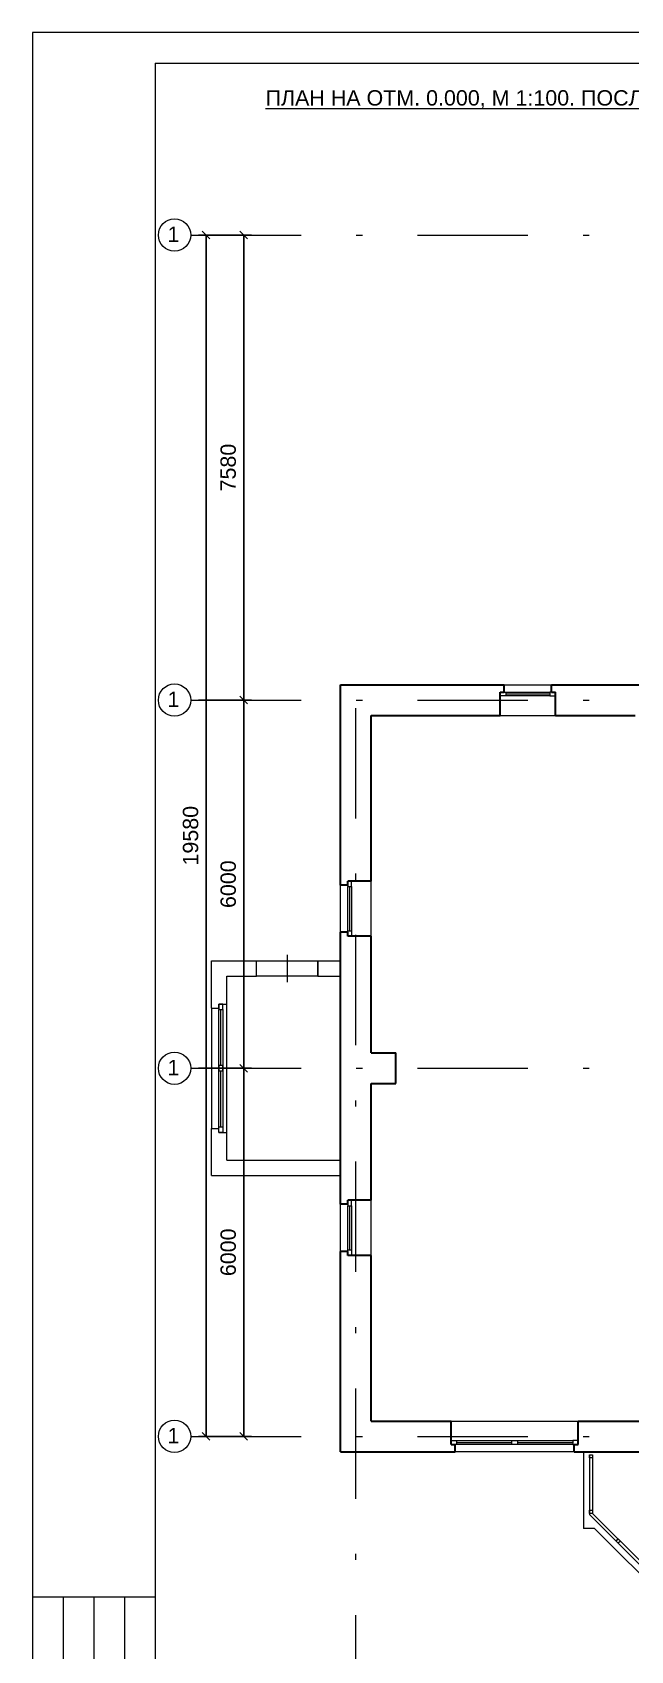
# Model space of a CAD drawing. Header units: metres. Extents: x -1525 to -1043, y -1331 to -1144.
# Drawn here: x -1177.03 to -1167.29, y -1217.47 to -1191.1 of the extents above; entities that cross this region are included whole.
import ezdxf
from ezdxf.enums import TextEntityAlignment as Align

# ---------------------------------------------------------------- set-up
doc = ezdxf.new("R2010")
doc.units = ezdxf.units.M
doc.header["$MEASUREMENT"] = 0
doc.linetypes.add('DGN Style 4', pattern=[3.597503, 1.797628, -0.898814, 0.002247, -0.898814])
doc.styles.get("Standard").update_dxf_attribs({"font": 'txt.shx', "width": 0.8, "height": 0.0025})
doc.styles.add('Style-Arial', font='arial.ttf')
doc.dimstyles.get("Standard").update_dxf_attribs({"dimtxt": 0.0025, "dimasz": 0.18, "dimexe": 0.18, "dimexo": 0.0625, "dimgap": 0.09, "dimtad": 0, "dimtih": 1, "dimtoh": 1, "dimdec": 4, "dimzin": 0, "dimdsep": 46, "dimtxsty": 'Standard', "dimcen": 0.09, "dimadec": 0, "dimazin": 0, "dimtfac": 1, "dimtdec": 4, "dimtofl": 0, "dimtmove": 0, "dimatfit": 3, "dimfxl": 1, "dimtolj": 1, "dimtzin": 0, "dimarcsym": 0})

# ---------------------------------------------------------------- blocks, each defined once
blk = doc.blocks.new('*U5')
at = {"color": 7, "linetype": 'Continuous', "lineweight": 13}
for p, q in [((-12.487, 20.002), (14.013, 20.002)), ((-12.487, 20.002), (-12.487, -19.998)), ((-14.487, -4.998), (-12.487, -4.998)), ((-14.487, -4.998), (-14.487, -11.498)), ((-13.987, -4.998), (-13.987, -11.498)), ((-13.487, -4.998), (-13.487, -11.498)), ((-12.987, -4.998), (-12.987, -11.498))]:
    blk.add_line(p, q, dxfattribs=at)
at = {"color": 7, "linetype": 'Continuous', "lineweight": 0, "flags": 128}
blk.add_lwpolyline([(14.513, 20.502), (-14.487, 20.502), (-14.487, -20.498), (14.513, -20.498), (14.513, 20.502)], close=True, dxfattribs=at)
blk = doc.blocks.new('_Oblique')
at = {"color": 0, "linetype": 'ByBlock', "lineweight": -2}
blk.add_line((0.5, 0.5), (-0.5, -0.5), dxfattribs=at)
blk = doc.blocks.new('*D25')
at = {"color": 0, "linetype": 'Continuous', "lineweight": -2, "transparency": 16777216}
for p, q in [((-1174.324, -1194.403), (-1174.073, -1194.403)), ((-1174.198, -1213.983), (-1174.198, -1194.403)), ((-1174.324, -1213.983), (-1174.073, -1213.983))]:
    blk.add_line(p, q, dxfattribs=at)
at = {"layer": 'Defpoints', "color": 0, "linetype": 'Continuous', "lineweight": 13, "transparency": 16777216}
for p in [(-1174.449, -1194.403), (-1174.198, -1194.403), (-1174.449, -1213.983)]:
    blk.add_point(p, dxfattribs=at)
at = {"color": 0, "linetype": 'Continuous', "lineweight": -2, "transparency": 16777216, "xscale": 0.125, "yscale": 0.125, "zscale": 0.125}
for p, rotation in [((-1174.198, -1194.403), 90), ((-1174.198, -1213.983), 270)]:
    blk.add_blockref('_Oblique', p, dxfattribs=dict(at, rotation=rotation))
at = {"color": 0, "linetype": 'Continuous', "lineweight": 0, "transparency": 16777216, "insert": (-1174.451, -1204.193), "char_height": 0.25, "attachment_point": 5, "rotation": 90, "style": 'Style-Arial'}
blk.add_mtext('\\A1;19580', dxfattribs=at)
blk = doc.blocks.new('*D26')
at = {"color": 0, "linetype": 'Continuous', "lineweight": -2, "transparency": 16777216}
for p, q in [((-1174.324, -1194.403), (-1173.46, -1194.403)), ((-1173.585, -1194.403), (-1173.585, -1201.983)), ((-1174.324, -1201.983), (-1173.46, -1201.983))]:
    blk.add_line(p, q, dxfattribs=at)
at = {"layer": 'Defpoints', "color": 0, "linetype": 'Continuous', "lineweight": 13, "transparency": 16777216}
for p in [(-1174.449, -1194.403), (-1174.449, -1201.983), (-1173.585, -1201.983)]:
    blk.add_point(p, dxfattribs=at)
at = {"color": 0, "linetype": 'Continuous', "lineweight": -2, "transparency": 16777216, "xscale": 0.125, "yscale": 0.125, "zscale": 0.125}
for p, rotation in [((-1173.585, -1194.403), 90), ((-1173.585, -1201.983), 270)]:
    blk.add_blockref('_Oblique', p, dxfattribs=dict(at, rotation=rotation))
at = {"color": 0, "linetype": 'Continuous', "lineweight": 0, "transparency": 16777216, "insert": (-1173.838, -1198.193), "char_height": 0.25, "attachment_point": 5, "rotation": 90, "style": 'Style-Arial'}
blk.add_mtext('\\A1;7580', dxfattribs=at)
blk = doc.blocks.new('*D21')
at = {"color": 0, "linetype": 'Continuous', "lineweight": -2, "transparency": 16777216}
for p, q in [((-1174.324, -1201.983), (-1173.46, -1201.983)), ((-1173.585, -1201.983), (-1173.585, -1207.983)), ((-1174.324, -1207.983), (-1173.46, -1207.983))]:
    blk.add_line(p, q, dxfattribs=at)
at = {"layer": 'Defpoints', "color": 0, "linetype": 'Continuous', "lineweight": 13, "transparency": 16777216}
for p in [(-1174.449, -1201.983), (-1174.449, -1207.983), (-1173.585, -1207.983)]:
    blk.add_point(p, dxfattribs=at)
at = {"color": 0, "linetype": 'Continuous', "lineweight": -2, "transparency": 16777216, "xscale": 0.125, "yscale": 0.125, "zscale": 0.125}
for p, rotation in [((-1173.585, -1201.983), 90), ((-1173.585, -1207.983), 270)]:
    blk.add_blockref('_Oblique', p, dxfattribs=dict(at, rotation=rotation))
at = {"color": 0, "linetype": 'Continuous', "lineweight": 0, "transparency": 16777216, "insert": (-1173.838, -1204.983), "char_height": 0.25, "attachment_point": 5, "rotation": 90, "style": 'Style-Arial'}
blk.add_mtext('\\A1;6000', dxfattribs=at)
blk = doc.blocks.new('*D22')
at = {"color": 0, "linetype": 'Continuous', "lineweight": -2, "transparency": 16777216}
for p, q in [((-1174.324, -1207.983), (-1173.46, -1207.983)), ((-1173.585, -1207.983), (-1173.585, -1213.983)), ((-1174.324, -1213.983), (-1173.46, -1213.983))]:
    blk.add_line(p, q, dxfattribs=at)
at = {"layer": 'Defpoints', "color": 0, "linetype": 'Continuous', "lineweight": 13, "transparency": 16777216}
for p in [(-1174.449, -1207.983), (-1174.449, -1213.983), (-1173.585, -1213.983)]:
    blk.add_point(p, dxfattribs=at)
at = {"color": 0, "linetype": 'Continuous', "lineweight": -2, "transparency": 16777216, "xscale": 0.125, "yscale": 0.125, "zscale": 0.125}
for p, rotation in [((-1173.585, -1207.983), 90), ((-1173.585, -1213.983), 270)]:
    blk.add_blockref('_Oblique', p, dxfattribs=dict(at, rotation=rotation))
at = {"color": 0, "linetype": 'Continuous', "lineweight": 0, "transparency": 16777216, "insert": (-1173.838, -1210.983), "char_height": 0.25, "attachment_point": 5, "rotation": 90, "style": 'Style-Arial'}
blk.add_mtext('\\A1;6000', dxfattribs=at)

msp = doc.modelspace()

# ---------------------------------------------------------------- linework, layer by layer
at = {"color": 1, "linetype": 'DGN Style 4', "lineweight": 0}
for p, q in [((-1174.44923732, -1194.40260369), (-1149.05882549, -1194.40260369)), ((-1174.44923732, -1201.98260369), (-1148.98040994, -1201.98260369)), ((-1171.75882549, -1218.69329174), (-1171.75882549, -1201.98260369)), ((-1174.44923732, -1207.98260369), (-1157.2052721, -1207.98260369)), ((-1174.44923732, -1213.98260369), (-1154.71999073, -1213.98260369))]:
    msp.add_line(p, q, dxfattribs=at)
at = {"lineweight": 30}
for p, q in [((-1172.00882549, -1201.73260369), (-1169.34382549, -1201.73260369)), ((-1172.00882549, -1204.99760369), (-1172.00882549, -1201.73260369)), ((-1168.57382549, -1201.73260369), (-1167.14382549, -1201.73260369)), ((-1171.50882549, -1202.23260369), (-1169.40882549, -1202.23260369)), ((-1171.50882549, -1204.93260369), (-1171.50882549, -1202.23260369)), ((-1168.50882549, -1202.23260369), (-1167.20882549, -1202.23260369)), ((-1172.00882549, -1210.19760369), (-1172.00882549, -1205.76760369)), ((-1171.50882549, -1207.73260369), (-1171.50882549, -1205.83260369)), ((-1171.50882549, -1210.13260369), (-1171.50882549, -1208.23260369)), ((-1172.00882549, -1214.23260369), (-1172.00882549, -1210.96760369)), ((-1171.50882549, -1213.73260369), (-1171.50882549, -1211.03260369)), ((-1171.50882549, -1213.73260369), (-1170.20882549, -1213.73260369)), ((-1168.13882549, -1213.73260369), (-1166.20882549, -1213.73260369)), ((-1172.00882549, -1214.23260369), (-1170.14382549, -1214.23260369)), ((-1168.20382549, -1214.23260369), (-1166.14382549, -1214.23260369))]:
    msp.add_line(p, q, dxfattribs=at)
at = {"color": 7, "linetype": 'Continuous', "lineweight": 30}
for p, q in [((-1169.40882549, -1202.23260369), (-1169.40882549, -1201.85260369)), ((-1169.40882549, -1201.85260369), (-1169.34382549, -1201.85260369)), ((-1169.34382549, -1201.85260369), (-1169.34382549, -1201.73260369)), ((-1168.57382549, -1201.85260369), (-1168.57382549, -1201.73260369)), ((-1168.57382549, -1201.85260369), (-1168.50882549, -1201.85260369)), ((-1168.50882549, -1202.23260369), (-1168.50882549, -1201.85260369)), ((-1171.88882549, -1204.99760369), (-1172.00882549, -1204.99760369)), ((-1171.50882549, -1204.93260369), (-1171.88882549, -1204.93260369)), ((-1171.88882549, -1204.99760369), (-1171.88882549, -1204.93260369)), ((-1171.88882549, -1205.76760369), (-1172.00882549, -1205.76760369)), ((-1171.88882549, -1205.83260369), (-1171.88882549, -1205.76760369)), ((-1171.50882549, -1205.83260369), (-1171.88882549, -1205.83260369)), ((-1171.50882549, -1207.73260369), (-1171.10882549, -1207.73260369)), ((-1171.10882549, -1208.23260369), (-1171.10882549, -1207.73260369)), ((-1171.50882549, -1208.23260369), (-1171.10882549, -1208.23260369)), ((-1171.88882549, -1210.19760369), (-1172.00882549, -1210.19760369)), ((-1171.50882549, -1210.13260369), (-1171.88882549, -1210.13260369)), ((-1171.88882549, -1210.19760369), (-1171.88882549, -1210.13260369)), ((-1171.88882549, -1210.96760369), (-1172.00882549, -1210.96760369)), ((-1171.88882549, -1211.03260369), (-1171.88882549, -1210.96760369)), ((-1171.50882549, -1211.03260369), (-1171.88882549, -1211.03260369)), ((-1170.20882549, -1214.11260369), (-1170.20882549, -1213.73260369)), ((-1168.13882549, -1214.11260369), (-1168.13882549, -1213.73260369)), ((-1170.20882549, -1214.11260369), (-1170.14382549, -1214.11260369)), ((-1170.14382549, -1214.23260369), (-1170.14382549, -1214.11260369)), ((-1168.20382549, -1214.11260369), (-1168.13882549, -1214.11260369)), ((-1168.20382549, -1214.23260369), (-1168.20382549, -1214.11260369))]:
    msp.add_line(p, q, dxfattribs=at)
at = {"color": 7, "linetype": 'Continuous', "lineweight": 0}
for p, q in [((-1169.34382549, -1201.73260369), (-1168.57382549, -1201.73260369)), ((-1169.31882549, -1201.85260369), (-1168.59882549, -1201.85260369)), ((-1169.31882549, -1201.88260369), (-1168.59882549, -1201.88260369)), ((-1168.59882549, -1201.91260369), (-1169.31882549, -1201.91260369)), ((-1169.40882549, -1202.23260369), (-1168.50882549, -1202.23260369)), ((-1172.00882549, -1205.76760369), (-1172.00882549, -1204.99760369)), ((-1171.88882549, -1205.74260369), (-1171.88882549, -1205.02260369)), ((-1171.85882549, -1205.74260369), (-1171.85882549, -1205.02260369)), ((-1171.82882549, -1205.02260369), (-1171.82882549, -1205.74260369)), ((-1171.50882549, -1205.83260369), (-1171.50882549, -1204.93260369)), ((-1172.87882549, -1206.13260369), (-1172.87882549, -1206.58260369)), ((-1174.10882549, -1207.00260369), (-1174.10882549, -1208.96260369)), ((-1173.98882549, -1208.93760369), (-1173.98882549, -1207.02760369)), ((-1173.95882549, -1207.93760369), (-1173.95882549, -1207.02760369)), ((-1173.92882549, -1207.02760369), (-1173.92882549, -1208.93760369)), ((-1173.85882549, -1209.02760369), (-1173.85882549, -1206.93760369)), ((-1173.95882549, -1208.93760369), (-1173.95882549, -1208.02760369)), ((-1172.00882549, -1210.96760369), (-1172.00882549, -1210.19760369)), ((-1171.88882549, -1210.94260369), (-1171.88882549, -1210.22260369)), ((-1171.85882549, -1210.94260369), (-1171.85882549, -1210.22260369)), ((-1171.82882549, -1210.22260369), (-1171.82882549, -1210.94260369)), ((-1171.50882549, -1211.03260369), (-1171.50882549, -1210.13260369)), ((-1170.20882549, -1213.73260369), (-1168.13882549, -1213.73260369)), ((-1168.20382549, -1214.23260369), (-1170.14382549, -1214.23260369)), ((-1170.11882549, -1214.05260369), (-1168.22882549, -1214.05260369)), ((-1170.11882549, -1214.08260369), (-1169.21882549, -1214.08260369)), ((-1168.22882549, -1214.11260369), (-1170.11882549, -1214.11260369)), ((-1169.12882549, -1214.08260369), (-1168.22882549, -1214.08260369))]:
    msp.add_line(p, q, dxfattribs=at)
at = {"color": 7, "linetype": 'Continuous', "lineweight": 13}
for p, q in [((-1174.10882549, -1206.23260369), (-1173.37882549, -1206.23260369)), ((-1174.10882549, -1207.00260369), (-1174.10882549, -1206.23260369)), ((-1173.37882549, -1206.48260369), (-1173.37882549, -1206.23260369)), ((-1172.37882549, -1206.48260369), (-1172.37882549, -1206.23260369)), ((-1172.37882549, -1206.23260369), (-1172.00882549, -1206.23260369)), ((-1173.85882549, -1206.48260369), (-1173.37882549, -1206.48260369)), ((-1173.85882549, -1206.93760369), (-1173.85882549, -1206.48260369)), ((-1172.37882549, -1206.48260369), (-1172.00882549, -1206.48260369)), ((-1174.10882549, -1207.00260369), (-1173.98882549, -1207.00260369)), ((-1173.98882549, -1206.93760369), (-1173.85882549, -1206.93760369)), ((-1173.98882549, -1207.00260369), (-1173.98882549, -1206.93760369)), ((-1174.10882549, -1209.73260369), (-1174.10882549, -1208.96260369)), ((-1174.10882549, -1208.96260369), (-1173.98882549, -1208.96260369)), ((-1173.98882549, -1209.02760369), (-1173.98882549, -1208.96260369)), ((-1173.98882549, -1209.02760369), (-1173.85882549, -1209.02760369)), ((-1173.85882549, -1209.48260369), (-1173.85882549, -1209.02760369)), ((-1173.85882549, -1209.48260369), (-1172.00882549, -1209.48260369)), ((-1174.10882549, -1209.73260369), (-1172.00882549, -1209.73260369)), ((-1168.05382549, -1214.23260369), (-1168.05382549, -1215.48260369)), ((-1167.95382549, -1214.28260369), (-1167.95382549, -1215.25823861)), ((-1167.90382549, -1214.28260369), (-1167.90382549, -1215.23752793)), ((-1167.95382549, -1215.25823861), (-1167.07064992, -1216.14141418)), ((-1167.90382549, -1215.23752793), (-1167.03529458, -1216.10605884)), ((-1167.87088177, -1215.48260369), (-1168.05382549, -1215.48260369)), ((-1167.87088177, -1215.48260369), (-1166.17088177, -1217.18260369))]:
    msp.add_line(p, q, dxfattribs=at)
at = {"color": 7, "linetype": 'Continuous', "lineweight": 13, "flags": 128}
for points in [[(-1169.40882549, -1201.85260369), (-1169.31882549, -1201.85260369), (-1169.31882549, -1201.91260369), (-1169.40882549, -1201.91260369), (-1169.40882549, -1201.85260369)], [(-1168.50882549, -1201.85260369), (-1168.59882549, -1201.85260369), (-1168.59882549, -1201.91260369), (-1168.50882549, -1201.91260369), (-1168.50882549, -1201.85260369)], [(-1171.88882549, -1204.93260369), (-1171.88882549, -1205.02260369), (-1171.82882549, -1205.02260369), (-1171.82882549, -1204.93260369), (-1171.88882549, -1204.93260369)], [(-1171.88882549, -1205.83260369), (-1171.88882549, -1205.74260369), (-1171.82882549, -1205.74260369), (-1171.82882549, -1205.83260369), (-1171.88882549, -1205.83260369)], [(-1173.98882549, -1206.93760369), (-1173.98882549, -1207.02760369), (-1173.92882549, -1207.02760369), (-1173.92882549, -1206.93760369), (-1173.98882549, -1206.93760369)], [(-1173.98882549, -1207.93760369), (-1173.98882549, -1208.02760369), (-1173.92882549, -1208.02760369), (-1173.92882549, -1207.93760369), (-1173.98882549, -1207.93760369)], [(-1173.98882549, -1209.02760369), (-1173.98882549, -1208.93760369), (-1173.92882549, -1208.93760369), (-1173.92882549, -1209.02760369), (-1173.98882549, -1209.02760369)], [(-1171.88882549, -1210.13260369), (-1171.88882549, -1210.22260369), (-1171.82882549, -1210.22260369), (-1171.82882549, -1210.13260369), (-1171.88882549, -1210.13260369)], [(-1171.88882549, -1211.03260369), (-1171.88882549, -1210.94260369), (-1171.82882549, -1210.94260369), (-1171.82882549, -1211.03260369), (-1171.88882549, -1211.03260369)], [(-1170.20882549, -1214.05260369), (-1170.11882549, -1214.05260369), (-1170.11882549, -1214.11260369), (-1170.20882549, -1214.11260369), (-1170.20882549, -1214.05260369)], [(-1169.21882549, -1214.05260369), (-1169.12882549, -1214.05260369), (-1169.12882549, -1214.11260369), (-1169.21882549, -1214.11260369), (-1169.21882549, -1214.05260369)], [(-1168.13882549, -1214.05260369), (-1168.22882549, -1214.05260369), (-1168.22882549, -1214.11260369), (-1168.13882549, -1214.11260369), (-1168.13882549, -1214.05260369)], [(-1167.95382549, -1214.28260369), (-1167.90382549, -1214.28260369), (-1167.90382549, -1214.33260369), (-1167.95382549, -1214.33260369), (-1167.95382549, -1214.28260369)], [(-1167.95382549, -1215.18752793), (-1167.90382549, -1215.18752793), (-1167.90382549, -1215.23752793), (-1167.95382549, -1215.23752793), (-1167.95382549, -1215.18752793)], [(-1167.52259305, -1215.68947106), (-1167.48723771, -1215.65411572), (-1167.45188237, -1215.68947106), (-1167.48723771, -1215.7248264), (-1167.52259305, -1215.68947106)]]:
    msp.add_lwpolyline(points, close=True, dxfattribs=at)
at = {"color": 7, "linetype": 'Continuous', "lineweight": 0, "flags": 128}
msp.add_lwpolyline([(-1173.37882549, -1206.23260369), (-1172.37882549, -1206.23260369), (-1172.37882549, -1206.48260369), (-1173.37882549, -1206.48260369), (-1173.37882549, -1206.23260369)], close=True, dxfattribs=at)
at = {"color": 7, "linetype": 'Continuous', "lineweight": 13}
for centre in [(-1174.71259276, -1194.40260369), (-1174.71259276, -1201.98260369), (-1174.71259276, -1207.98260369), (-1174.71259276, -1213.98260369)]:
    msp.add_circle(centre, 0.26335544, dxfattribs=at)

# ---------------------------------------------------------------- block references
msp.add_blockref('*U5', (-1162.54089482, -1211.60190241), dxfattribs=at)

# ---------------------------------------------------------------- texts
at = {"color": 7, "linetype": 'Continuous', "lineweight": 13, "style": 'Style-Arial'}
msp.add_text('%%uПЛАН НА ОТМ. 0.000, М 1:100. ПОСЛЕ РЕМОНТА.%%U', height=0.25, dxfattribs=at).set_placement((-1173.2302756, -1192.04243776), align=Align.TOP_LEFT)
at = {"color": 7, "linetype": 'Continuous', "lineweight": 30, "style": 'Style-Arial'}
for p in [(-1174.82824598, -1194.26589054), (-1174.82824598, -1201.84589054), (-1174.82824598, -1207.84589054), (-1174.82824598, -1213.84589054)]:
    msp.add_text('1', height=0.25, dxfattribs=at).set_placement(p, align=Align.TOP_LEFT)

# ---------------------------------------------------------------- dimensions: what is measured, and where the dimension line sits
at = {"color": 5, "linetype": 'Continuous', "lineweight": 0}
for base, p1, p2, angle, picture, middle in [((-1174.198381, -1194.40260369), (-1174.44923732, -1213.98260369), (-1174.44923732, -1194.40260369), 90, '*D25', (-1174.45102425, -1204.19260369)), ((-1173.58520225, -1201.98260369), (-1174.44923732, -1194.40260369), (-1174.44923732, -1201.98260369), 270, '*D26', (-1173.8378455, -1198.19260369)), ((-1173.58520225, -1207.98260369), (-1174.44923732, -1201.98260369), (-1174.44923732, -1207.98260369), 270, '*D21', (-1173.8378455, -1204.98260369)), ((-1173.58520225, -1213.98260369), (-1174.44923732, -1207.98260369), (-1174.44923732, -1213.98260369), 270, '*D22', (-1173.8378455, -1210.98260369))]:
    dim = msp.add_linear_dim(base=base, p1=p1, p2=p2, angle=angle, dimstyle='Standard', override={"dimtxt": 0.25, "dimasz": 0.125, "dimexe": 0.125, "dimexo": 0.125, "dimgap": 0.125, "dimtad": 1, "dimtih": 0, "dimtoh": 0, "dimlfac": 1000, "dimzin": 11, "dimtxsty": 'Style-Arial', "dimblk": 'Oblique', "dimfrac": 2, "dimtzin": 11}, dxfattribs=at)
    dim.commit()
    dim.dimension.update_dxf_attribs({"geometry": picture, "text_midpoint": middle})

doc.saveas('drawing.dxf')
